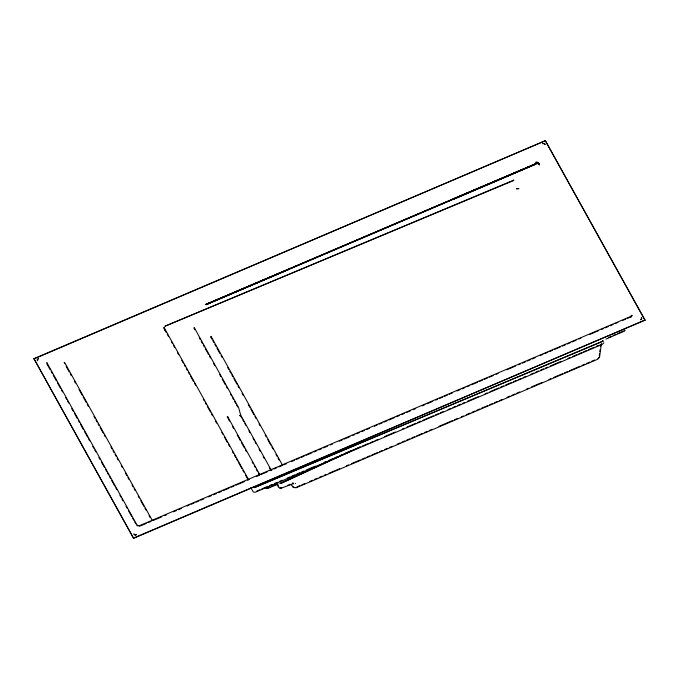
<?xml version="1.0" encoding="UTF-8"?>
<svg xmlns="http://www.w3.org/2000/svg" width="679" height="679" viewBox="0 0 679 679"><rect width="100%" height="100%" fill="white"/><g stroke="black" fill="none" stroke-linecap="round" stroke-linejoin="round"><path stroke-width="1.02" d="M641.655 318.638L640.382 319.75L640.993 319.554A1.57 1.392 16 0 0 641.375 319.3A1.171 1.035 15.7 0 0 641.663 318.595L641.647 318.519A1.477 1.299 15.7 0 0 641.562 318.171L641.477 317.976A2.852 2.504 15.9 0 0 641.256 317.628M37.311 359.853L38.567 358.605A2.809 2.266 -20.1 0 0 38.177 358.792L37.914 358.919A1.57 1.273 -20.4 0 0 37.6 359.199A1.171 0.951 -20.3 0 0 37.37 359.522A1.154 0.934 -20.3 0 0 37.303 359.887L37.311 359.963A1.485 1.205 -20.9 0 0 37.396 360.277L37.489 360.473M599.268 355.745L599.549 353.683M599.837 351.629L600.117 349.566M600.55 346.477L600.83 344.414M601.458 343.438L599.557 357.095L597.749 359.233L296.137 487.768L293.226 487.497L291.198 484.594M631.003 317.11L631.826 315.209L630.426 316.575L139.399 525.707L137.786 525.487L136.7 524.519L46.851 362.586L47.386 364.606M632.2 315.582L631.046 316.804M603.886 342.776L602.281 344.355L255.194 492.275L253.318 492.003L250.831 487.768M598.861 357.57L598.572 358.02M625.198 330.155L624.782 330.758M513.451 180.639L513.791 180.147L164.836 326.26L513.663 180.504M240.145 415.607L240.604 415.005L271.252 470.106M240.366 415.37L239.967 415.769M602.443 341.062L602.986 340.663M598.454 358.156L597.927 358.588M624.417 331.106L605.914 339.118M602.944 341.265L254.438 487.615L603.105 340.977A12.061 5.228 -26.4 0 0 602.723 341.393M513.468 180.164L513.248 180.283M623.814 330.928L617.856 333.499M135.961 534.789A2.852 2.648 -14.8 0 0 136.301 534.585A2.903 2.699 -14.8 0 1 135.927 534.806L135.715 534.891A1.485 1.383 -15 0 1 135.325 534.993L133.839 533.872A2.809 2.606 -16.1 0 0 134.001 534.246L134.145 534.475A1.57 1.46 -15.7 0 0 134.425 534.772A1.154 1.078 -15.1 0 0 135.231 535.001M360.091 446.96L280.919 483.363L352.129 450.466M350.389 451.094L279.756 483.38M135.927 534.797L135.792 534.857A1.791 1.655 -15.1 0 1 135.376 534.976M33.95 358.656L545.398 140.689L645.033 320.089L133.602 538.311L33.95 358.656L133.602 538.311M33.967 358.911L545.398 140.689M205.779 304.387L205.355 304.531L535.723 163.783L205.958 304.599L288.431 269.495M205.915 304.481L535.748 163.843L453.233 198.862M453.377 199.312L535.833 164.123L205.983 304.701L288.439 269.546M140.4 525.945L146.248 523.45M148.192 522.618L151.12 521.37M153.064 520.538L161.84 516.804M164.759 515.556L166.711 514.724M173.535 511.822L176.455 510.574M178.407 509.742L181.327 508.495M187.175 506.008L189.127 505.176M191.079 504.344L193.999 503.097M195.951 502.265L198.871 501.017M200.823 500.194L203.742 498.946M208.614 496.867L211.542 495.619M213.495 494.787L216.414 493.548M218.366 492.716L221.286 491.469M223.238 490.637L229.086 488.142M231.03 487.318L233.958 486.071M235.91 485.239L244.678 481.496M247.597 480.257L249.549 479.425M256.373 476.514L259.293 475.266M261.245 474.443L267.093 471.947M270.013 470.7L271.965 469.868M273.917 469.036L276.837 467.797M278.789 466.965L281.709 465.718M283.661 464.886L286.58 463.638M291.461 461.567L294.38 460.32M296.333 459.488L299.252 458.24M301.204 457.408L304.124 456.161M306.076 455.337L311.924 452.842M313.876 452.01L316.796 450.763M318.748 449.931L321.668 448.692M323.62 447.86L327.516 446.196M330.444 444.949L332.387 444.117M339.211 441.214L342.14 439.967M344.083 439.135L349.931 436.639M352.859 435.4L354.803 434.568M356.755 433.737L359.675 432.489M361.627 431.657L364.555 430.41M366.499 429.586L369.427 428.339M374.299 426.259L377.218 425.012M379.171 424.18L382.09 422.941M384.042 422.109L386.962 420.861M388.914 420.029L394.762 417.534M396.714 416.711L399.634 415.463M401.586 414.631L404.506 413.384M406.458 412.552L410.354 410.888M413.282 409.649L415.225 408.817M422.049 405.906L424.978 404.659M426.921 403.835L432.769 401.34M435.697 400.092L437.641 399.26M439.593 398.429L442.521 397.19M444.465 396.358L447.393 395.11M449.337 394.278L452.265 393.031M457.137 390.96L460.056 389.712M462.009 388.88L464.937 387.633M466.88 386.801L469.809 385.553M471.752 384.721L477.6 382.235M479.552 381.403L482.472 380.155M484.424 379.323L487.352 378.084M489.296 377.252L493.192 375.589M496.12 374.341L498.072 373.509M506.84 369.775L515.607 366.032M518.535 364.793L520.487 363.961M522.431 363.129L525.359 361.882M527.303 361.05L530.231 359.802M532.175 358.97L535.103 357.731M539.975 355.652L542.903 354.404M544.847 353.572L547.775 352.333M549.718 351.501L552.647 350.254M554.59 349.422L560.438 346.927M562.39 346.095L565.318 344.856M567.262 344.024L570.19 342.776M572.134 341.944L576.038 340.281M578.958 339.042L580.91 338.21M589.678 334.467L598.454 330.732M601.373 329.485L603.325 328.653M605.269 327.821L608.197 326.582M610.149 325.75L613.069 324.503M615.021 323.671L617.941 322.423M622.813 320.344L625.741 319.105M627.685 318.273L630.613 317.025M133.585 538.057L645.033 320.089M608.511 337.48L611.312 336.292M613.179 335.494L615.98 334.297M256.934 491.002L259.853 489.754M261.805 488.922L267.653 486.427M269.605 485.604L272.534 484.356M274.477 483.524L277.405 482.277M279.358 481.445L282.277 480.197M287.158 478.118L290.077 476.879M292.029 476.047L294.958 474.799M296.901 473.967L299.829 472.72M301.782 471.888L303.734 471.056M306.653 469.809L315.429 466.074M324.206 462.331L326.158 461.499M329.077 460.252L332.982 458.597M334.934 457.765L337.853 456.517M339.806 455.685L342.734 454.438M344.677 453.606L350.534 451.111M352.477 450.279L355.406 449.04M357.358 448.208L360.277 446.96M362.23 446.128L368.077 443.633M370.03 442.801L372.958 441.554M374.901 440.722L377.83 439.483M384.654 436.572L395.382 431.997M402.206 429.094L404.158 428.262M407.077 427.015L415.854 423.272M417.806 422.44L420.725 421.201M422.678 420.369L433.406 415.794M435.349 414.962L438.278 413.715M440.23 412.883L443.149 411.644M448.03 409.564L450.949 408.317M452.901 407.485L455.83 406.237M457.782 405.405L460.701 404.158M462.654 403.326L464.606 402.503M467.525 401.255L478.254 396.68M485.078 393.778L487.03 392.946M489.949 391.698L498.726 387.955M500.678 387.123L503.606 385.876M505.549 385.044L511.406 382.557M513.349 381.725L516.278 380.478M518.23 379.646L521.149 378.398M523.102 377.566L526.03 376.319M530.902 374.248L533.83 373M535.773 372.168L538.702 370.921M540.654 370.089L543.573 368.841M545.526 368.01L547.478 367.178M550.406 365.939L561.126 361.364M567.95 358.453L569.902 357.621M572.83 356.382L576.726 354.718M578.678 353.886L581.597 352.639M583.55 351.807L586.478 350.559M588.43 349.727L594.278 347.241M596.23 346.409L599.15 345.161M268.163 487.777L269.962 487.013M271.761 486.24L277.151 483.949M278.254 484.008L267.925 488.371L265.345 487.98M287.514 485.426L290.205 484.28M296.918 486.902L299.838 485.663M301.782 484.831L304.701 483.592M309.565 481.513L312.484 480.274M314.428 479.442L317.348 478.194M319.291 477.371L322.211 476.123M324.163 475.292L326.107 474.468M329.026 473.221L339.729 468.663M346.536 465.76L348.488 464.928M351.399 463.689L360.159 459.955M362.102 459.123L365.022 457.884M366.974 457.052L369.885 455.804M371.837 454.981L377.677 452.486M379.62 451.662L382.54 450.415M384.484 449.591L387.403 448.344M389.347 447.512L392.267 446.273M397.13 444.193L400.05 442.954M401.993 442.122L404.913 440.883M406.865 440.051L409.785 438.804M411.729 437.98L414.648 436.733M416.592 435.901L422.431 433.414M424.375 432.582L427.295 431.343M429.238 430.511L432.158 429.272M438.974 426.37L452.587 420.564M454.54 419.732L457.459 418.485M461.347 416.83L463.29 415.998M466.21 414.759L470.106 413.095M472.049 412.272L474.969 411.024M476.913 410.192L479.832 408.953M481.784 408.121L487.615 405.635M489.567 404.803L492.479 403.564M494.431 402.732L497.351 401.484M499.294 400.661L502.214 399.413M507.077 397.342L509.997 396.095M511.941 395.271L514.86 394.024M516.804 393.192L519.724 391.953M526.539 389.05L528.483 388.218M531.402 386.971L542.105 382.413M548.912 379.51L550.864 378.678M553.775 377.439L562.535 373.705M564.478 372.873L567.398 371.634M569.35 370.802L580.053 366.244M581.996 365.412L584.916 364.165M586.86 363.341L589.779 362.094M591.723 361.27L594.643 360.023M205.89 304.421L288.388 269.368M453.351 199.21L535.807 164.021M537.505 163.529C539.712 163.478 533.821 163.8 536.8 163.52M536.079 163.656L537.267 163.512M295.611 487.429L294.983 487.522M542.657 143.778A2.903 2.215 1.7 0 1 543.03 143.617L543.166 143.575A1.791 1.383 2.1 0 1 543.582 143.481M292.369 483.372L293.6 483.142M281.581 483.499L281.352 483.567M295.543 483.456L295.306 483.524M281.76 487.845L280.249 487.828M267.806 487.895L266.694 487.963M281.369 483.109L281.157 483.151M517.432 188.694L516.388 188.804L518.094 188.618M517.466 188.686L518.646 188.592M293.54 483.626L292.276 483.125M138.974 526.225L139.458 526.2M518.433 188.592L518.51 188.592A5.568 0.577 -13.9 0 0 518.204 188.686M293.651 483.626L280.546 488.396M536.86 162.213L535.68 162.383A2.64 2.275 8 0 1 536.266 162.247L538.532 162.901L539.338 165.048A4.829 1.944 74.8 0 0 539.143 163.97L539.075 163.698A2.343 2.249 -46 0 0 538.668 163.045L538.201 162.663A2.529 2.3 5.1 0 0 537.675 162.374M537.556 163.537L537.072 163.512L537.692 163.563M518.756 188.592L518.815 188.601A6.094 0.73 -16 0 0 518.612 188.601M537.072 162.239L537.666 162.383M293.116 483.516L293.625 483.618M276.76 484.085L278.577 487.276L280.164 488.311M280.104 488.294L280.588 488.405M294.313 487.454L293.498 487.089M137.574 525.928L136.81 525.436M539.406 164.445L538.931 164.038L539.508 164.564M293.048 486.724L292.666 486.215M544.94 144.177A2.809 2.139 2.5 0 1 545.101 144.491L543.633 143.49A1.519 1.154 1.7 0 0 543.242 143.558A2.139 1.638 1.9 0 0 543.005 143.634M544.965 144.194L544.813 143.973A1.57 1.197 2.2 0 0 544.524 143.727A1.154 0.883 1.9 0 0 543.735 143.49M545.415 140.943L645.05 320.344M282.6 465.344L211.025 336.334L211.704 338.897M210.77 337.013L211.797 338.863M212.824 340.714L213.851 342.564M214.878 344.414L215.905 346.265M216.932 348.115L220.013 353.666M221.04 355.516L222.067 357.366M227.72 367.534L228.747 369.384M229.774 371.235L230.801 373.085M231.828 374.935L232.855 376.786M233.882 378.636L236.963 384.187M237.989 386.028L239.016 387.879M242.097 393.43L243.124 395.28M248.268 404.531L249.804 407.307M250.831 409.157L253.912 414.699M254.939 416.55L255.966 418.4M259.047 423.951L260.074 425.801M265.217 435.044L266.244 436.894M267.781 439.669L270.862 445.22M271.889 447.071L272.916 448.921M275.997 454.472L277.024 456.322M278.05 458.164L279.077 460.014M199.202 337.667L200.22 339.517M201.247 341.367L202.274 343.209M203.301 345.059L204.328 346.91M205.355 348.76L208.436 354.302M209.463 356.144L210.49 357.994M213.562 363.537L214.589 365.387M219.724 374.621L220.751 376.472M222.288 379.247L225.369 384.789M226.396 386.64L227.423 388.481M230.495 394.024L231.522 395.874M232.549 397.724L233.576 399.575M234.603 401.416L235.63 403.267M236.657 405.117L237.684 406.959M240.256 415.293L241.783 418.043M242.802 419.877L243.82 421.718M244.839 423.552L245.857 425.385M248.921 430.893L249.94 432.727M252.995 438.227L254.014 440.06M255.032 441.902L256.051 443.735M259.106 449.235L260.125 451.068M263.18 456.577L264.199 458.41M269.3 467.585L270.318 469.418M277.711 484.789L278.746 486.648M259.811 474.672L227.703 416.728L228.212 418.654M228.475 419.266L229.51 421.124M232.6 426.684L233.627 428.534M237.234 435.027L240.324 440.595M241.351 442.445L244.44 448.004M245.467 449.863L246.502 451.713M252.164 461.915L253.191 463.765M254.226 465.624L255.253 467.475M256.28 469.333L257.316 471.184M258.343 473.042L259.37 474.893M164.182 327.677L248.378 479.272M163.741 327.889L166.313 332.515M167.34 334.365L168.367 336.215M171.447 341.758L172.474 343.608M173.501 345.458L174.528 347.308M177.609 352.851L178.636 354.701M181.717 360.243L183.254 363.019M184.281 364.869L185.308 366.719M186.335 368.57L187.362 370.42M188.389 372.262L189.416 374.112M190.443 375.962L193.523 381.513M194.55 383.355L195.577 385.205M203.276 399.074L204.303 400.924M205.33 402.774L206.357 404.616M207.384 406.466L210.465 412.017M211.492 413.867L212.519 415.709M215.599 421.26L216.626 423.11M221.761 432.353L222.788 434.204M224.325 436.979L227.406 442.521M228.433 444.372L229.46 446.222M232.541 451.764L233.568 453.614M234.594 455.465L235.621 457.315M236.648 459.165L237.675 461.007M238.702 462.857L241.783 468.408M242.81 470.258L243.837 472.1M245.374 474.876L247.428 478.576M152.054 520.021L64.861 362.909M66.152 366.354L69.241 371.914M70.268 373.773L71.295 375.623M74.384 381.191L75.42 383.041M79.019 389.534L82.108 395.093M83.144 396.952L86.233 402.511M87.26 404.37L88.287 406.22M93.957 416.422L94.984 418.272M96.011 420.131L97.046 421.982M98.073 423.832L99.1 425.691M100.136 427.541L103.225 433.109M104.252 434.959L105.279 436.818M110.94 447.011L111.976 448.87M113.003 450.72L114.03 452.579M115.065 454.429L116.092 456.288M117.119 458.138L118.154 459.989M121.244 465.556L122.271 467.407M125.36 472.974L126.905 475.75M127.932 477.609L128.968 479.459M132.057 485.027L133.084 486.877M134.111 488.736L135.146 490.586M138.236 496.154L139.263 498.004M140.808 500.788L143.897 506.347M144.924 508.206L145.96 510.056M149.049 515.616L150.076 517.474M47.114 364.233L50.195 369.766M51.214 371.608L52.241 373.458M53.268 375.3L56.34 380.834M57.367 382.684L60.439 388.218M61.466 390.06L62.493 391.91M65.566 397.444L66.593 399.286M67.611 401.136L68.638 402.978M71.711 408.512L73.247 411.287M74.274 413.129L77.347 418.663M78.374 420.513L79.401 422.355M80.428 424.197L83.5 429.739M84.519 431.581L87.599 437.115M88.618 438.965L89.645 440.807M92.717 446.341L93.744 448.191M94.771 450.033L95.798 451.874M98.871 457.417L99.898 459.259M101.434 462.026L104.507 467.559M105.534 469.41L106.552 471.251M107.579 473.102L108.606 474.944M109.633 476.785L110.652 478.636M111.679 480.477L114.751 486.011M115.778 487.861L116.805 489.703M119.877 495.237L120.904 497.087M121.931 498.929L122.95 500.779M126.022 506.313L127.049 508.155M128.586 510.922L131.667 516.456M132.685 518.306L133.712 520.148M134.739 521.998L135.758 523.84M641.46 317.942L641.519 318.052A1.791 1.587 14.5 0 1 641.647 318.476M64.607 363.571L64.293 362.263L64.395 363.061M194.067 328.432L193.863 327.923M227.448 417.415L227.244 416.898M240.612 414.886L240.553 414.81A5.738 0.891 -25.5 0 1 240.587 414.869A5.568 0.866 -27.6 0 1 240.612 414.928L238.635 407.663L194.321 327.745L194.848 329.714M164.123 327.516L164.887 330.401M37.311 360.006A1.791 1.451 -19.2 0 0 37.421 360.345L37.481 360.447A2.903 2.36 -20.5 0 0 37.684 360.736M240.493 415.064A4.999 0.764 -30.2 0 0 240.57 414.911A4.821 0.713 -32 0 1 240.451 415.132A3.904 0.509 -35.2 0 1 240.315 415.31M240.391 415.225A3.514 0.433 -36.5 0 1 240.188 415.463M518.391 188.533A4.728 0.45 -12.9 0 1 518.68 188.533"/></g></svg>
